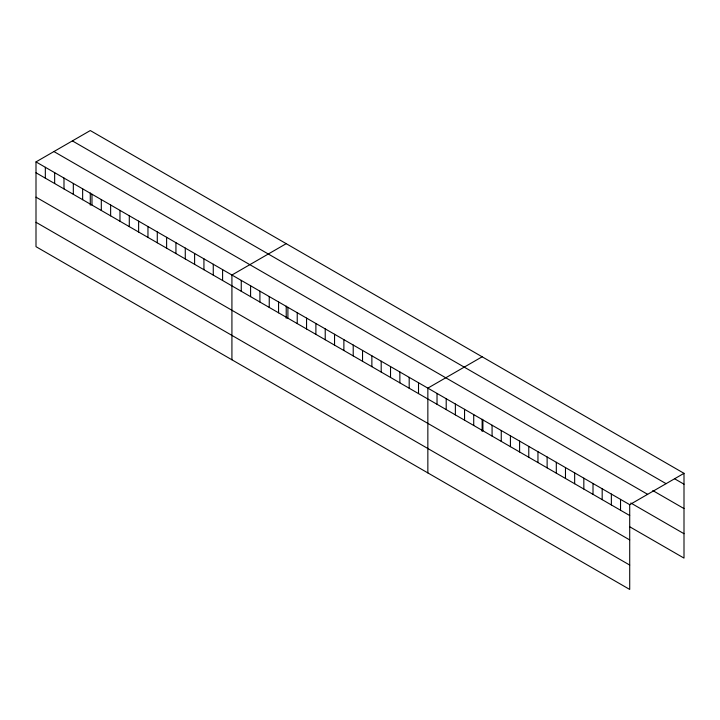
<?xml version="1.0" encoding="UTF-8"?>
<svg xmlns="http://www.w3.org/2000/svg" width="720" height="720" viewBox="0 0 720 720"><rect width="100%" height="100%" fill="white"/><g stroke="black" fill="none" stroke-linecap="round" stroke-linejoin="round"><path stroke-width="1.08" d="M36 161.901L629.712 504.675L629.712 589.446L36 246.672L36 161.901L90.288 130.554L684 473.328L684 558.099L629.865 526.851M286.218 243.666L231.921 275.013L231.921 359.793M482.139 356.787L427.851 388.125L427.851 472.905M629.712 504.675L684 473.328M674.82 478.899L684 484.191M72.378 140.895L666.081 483.669M652.806 490.572L684 508.581M53.919 151.551L647.622 494.325M630.783 502.983L684 533.709M36 172.764L629.712 515.538M36 197.154L629.712 539.928M36 222.282L629.712 565.056M620.532 499.374L620.532 510.237M611.361 494.073L611.361 504.945M602.181 488.781L602.181 499.644M593.01 483.48L593.01 494.352M583.83 478.188L583.83 489.051M574.659 472.887L574.659 483.75M565.479 467.586L565.479 478.458M556.308 462.294L556.308 473.157M547.128 456.993L547.128 467.865M537.957 451.701L537.957 462.564M528.777 446.4L528.777 457.263M519.606 441.099L519.606 451.971M510.426 435.807L510.426 446.67M501.255 430.506L501.255 441.378M492.075 425.214L492.075 436.077M482.904 419.913L482.904 430.776M482.139 419.202L482.139 431.397M473.724 414.612L473.724 425.484M464.553 409.32L464.553 420.183M455.373 404.019L455.373 414.891M446.202 398.727L446.202 409.59M437.022 393.426L437.022 404.289M418.518 382.743L418.518 393.606M409.185 377.352L409.185 388.224M399.861 371.97L399.861 382.833M390.528 366.579L390.528 377.451M381.195 361.197L381.195 372.06M371.871 355.806L371.871 366.678M362.538 350.424L362.538 361.287M353.214 345.033L353.214 355.905M343.881 339.651L343.881 350.514M334.548 334.26L334.548 345.132M325.224 328.878L325.224 339.741M315.891 323.487L315.891 334.359M306.558 318.105L306.558 328.968M297.234 312.714L297.234 323.586M287.901 307.332L287.901 318.195M286.218 306.09L286.218 318.285M278.568 301.941L278.568 312.813M269.244 296.559L269.244 307.422M259.911 291.168L259.911 302.04M250.587 285.786L250.587 296.649M241.254 280.395L241.254 291.267M222.597 269.622L222.597 280.494M213.264 264.24L213.264 275.103M203.931 258.849L203.931 269.721M194.607 253.467L194.607 264.33M185.274 248.076L185.274 258.948M175.941 242.694L175.941 253.557M166.617 237.303L166.617 248.175M157.284 231.921L157.284 242.784M147.96 226.53L147.96 237.402M138.627 221.148L138.627 232.011M129.294 215.766L129.294 226.629M119.97 210.375L119.97 221.238M110.637 204.993L110.637 215.856M101.304 199.602L101.304 210.465M91.98 194.22L91.98 205.083M90.288 192.969L90.288 205.164M82.647 188.829L82.647 199.692M73.323 183.447L73.323 194.31M63.99 178.056L63.99 188.919M54.657 172.674L54.657 183.537M45.333 167.283L45.333 178.146"/></g></svg>
